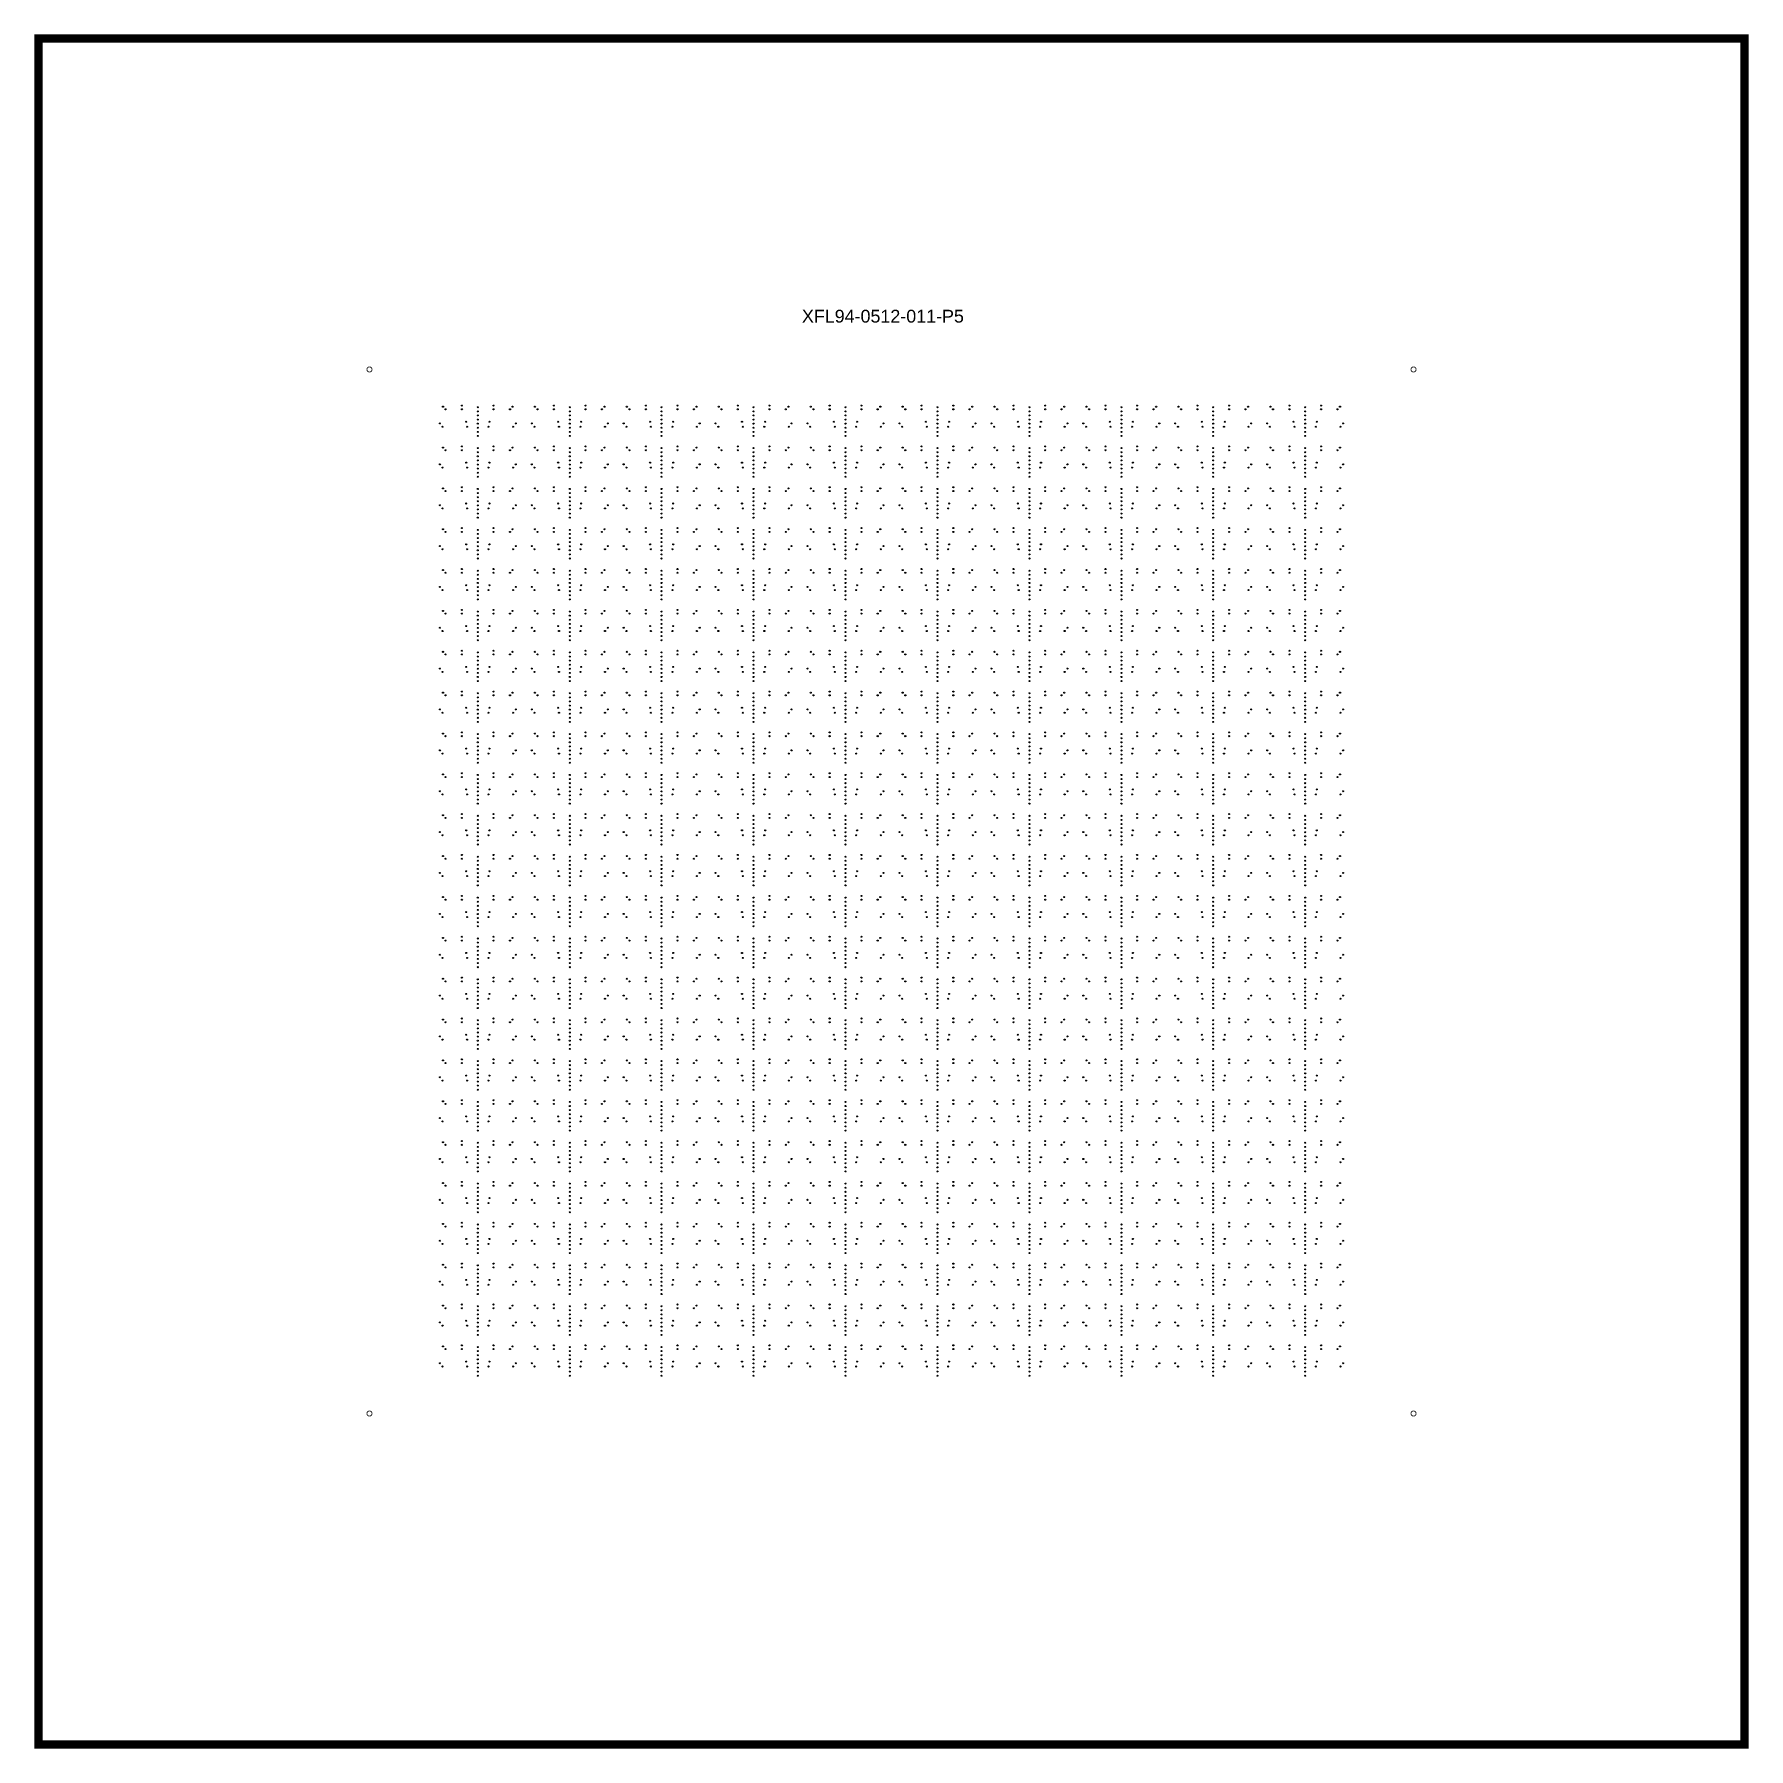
# Model space of a CAD drawing. Extents: x -100 to 100, y -100 to 100.
import ezdxf

# ---------------------------------------------------------------- set-up
doc = ezdxf.new("R2010")
doc.units = 0
doc.layers.add('P5', color=7, linetype='continuous')
doc.styles.get("Standard").update_dxf_attribs({"font": 'ARIAL.TTF'})

# ---------------------------------------------------------------- blocks, each defined once
blk = doc.blocks.new('LDI_XFL94-0512-011_P5_B1')
at = {"layer": 'P5'}
for centre in [(-52.58, -53.34), (-52.28, -53.65), (-50.36, -53.21), (-50.36, -53.65), (-48.5, -53.41), (-48.5, -53.89), (-46.65, -53.21), (-46.65, -53.65), (-44.73, -53.65), (-44.42, -53.34), (-41.81, -53.34), (-41.5, -53.65), (-39.58, -53.21), (-39.58, -53.65), (-37.72, -53.41), (-37.72, -53.89), (-35.87, -53.21), (-35.87, -53.65), (-33.95, -53.65), (-33.64, -53.34), (-31.03, -53.34), (-30.72, -53.65), (-28.8, -53.21), (-28.8, -53.65), (-26.95, -53.41), (-26.95, -53.89), (-25.09, -53.21), (-25.09, -53.65), (-23.17, -53.65), (-22.86, -53.34), (-20.25, -53.34), (-19.94, -53.65), (-18.02, -53.21), (-18.02, -53.65), (-16.17, -53.41), (-16.17, -53.89), (-14.31, -53.21), (-14.31, -53.65), (-12.4, -53.65), (-12.09, -53.34), (-9.47, -53.34), (-9.16, -53.65), (-7.25, -53.21), (-7.25, -53.65), (-5.39, -53.41), (-5.39, -53.89), (-3.53, -53.21), (-3.53, -53.65), (-1.62, -53.65), (-1.31, -53.34), (1.31, -53.34), (1.62, -53.65), (3.53, -53.21), (3.53, -53.65), (5.39, -53.41), (5.39, -53.89), (7.25, -53.21), (7.25, -53.65), (9.16, -53.65), (9.47, -53.34), (12.09, -53.34), (12.4, -53.65), (14.31, -53.21), (14.31, -53.65), (16.17, -53.41), (16.17, -53.89), (18.02, -53.21), (18.02, -53.65), (19.94, -53.65), (20.25, -53.34), (22.86, -53.34), (23.17, -53.65), (25.09, -53.21), (25.09, -53.65), (26.95, -53.41), (26.95, -53.89), (28.8, -53.21), (28.8, -53.65), (30.72, -53.65), (31.03, -53.34), (33.64, -53.34), (33.95, -53.65), (35.87, -53.21), (35.87, -53.65), (37.72, -53.41), (37.72, -53.89), (39.58, -53.21), (39.58, -53.65), (41.5, -53.65), (41.81, -53.34), (44.42, -53.34), (44.73, -53.65), (46.65, -53.21), (46.65, -53.65), (48.5, -53.41), (48.5, -53.89), (50.36, -53.21), (50.36, -53.65), (52.28, -53.65), (52.58, -53.34), (-52.95, -55.31), (-52.63, -55.69), (-49.86, -55.11), (-49.76, -55.69), (-48.5, -54.37), (-48.5, -54.85), (-48.5, -55.33), (-48.5, -55.81), (-48.5, -56.29), (-47.25, -55.69), (-47.14, -55.11), (-44.37, -55.69), (-44.05, -55.31), (-42.18, -55.31), (-41.86, -55.69), (-39.08, -55.11), (-38.98, -55.69), (-37.72, -54.37), (-37.72, -54.85), (-37.72, -55.33), (-37.72, -55.81), (-37.72, -56.29), (-36.47, -55.69), (-36.37, -55.11), (-33.59, -55.69), (-33.27, -55.31), (-31.4, -55.31), (-31.08, -55.69), (-28.31, -55.11), (-28.2, -55.69), (-26.95, -54.37), (-26.95, -54.85), (-26.95, -55.33), (-26.95, -55.81), (-26.95, -56.29), (-25.69, -55.69), (-25.59, -55.11), (-22.81, -55.69), (-22.49, -55.31), (-20.62, -55.31), (-20.3, -55.69), (-17.53, -55.11), (-17.43, -55.69), (-16.17, -54.37), (-16.17, -54.85), (-16.17, -55.33), (-16.17, -55.81), (-16.17, -56.29), (-14.91, -55.69), (-14.81, -55.11), (-12.04, -55.69), (-11.72, -55.31), (-9.84, -55.31), (-9.52, -55.69), (-6.75, -55.11), (-6.65, -55.69), (-5.39, -54.37), (-5.39, -54.85), (-5.39, -55.33), (-5.39, -55.81), (-5.39, -56.29), (-4.13, -55.69), (-4.03, -55.11), (-1.26, -55.69), (-0.94, -55.31), (0.94, -55.31), (1.26, -55.69), (4.03, -55.11), (4.13, -55.69), (5.39, -54.37), (5.39, -54.85), (5.39, -55.33), (5.39, -55.81), (5.39, -56.29), (6.65, -55.69), (6.75, -55.11), (9.52, -55.69), (9.84, -55.31), (11.72, -55.31), (12.04, -55.69), (14.81, -55.11), (14.91, -55.69), (16.17, -54.37), (16.17, -54.85), (16.17, -55.33), (16.17, -55.81), (16.17, -56.29), (17.43, -55.69), (17.53, -55.11), (20.3, -55.69), (20.62, -55.31), (22.49, -55.31), (22.81, -55.69), (25.59, -55.11), (25.69, -55.69), (26.95, -54.37), (26.95, -54.85), (26.95, -55.33), (26.95, -55.81), (26.95, -56.29), (28.2, -55.69), (28.31, -55.11), (31.08, -55.69), (31.4, -55.31), (33.27, -55.31), (33.59, -55.69), (36.37, -55.11), (36.47, -55.69), (37.72, -54.37), (37.72, -54.85), (37.72, -55.33), (37.72, -55.81), (37.72, -56.29), (38.98, -55.69), (39.08, -55.11), (41.86, -55.69), (42.18, -55.31), (44.05, -55.31), (44.37, -55.69), (47.14, -55.11), (47.25, -55.69), (48.5, -54.37), (48.5, -54.85), (48.5, -55.33), (48.5, -55.81), (48.5, -56.29), (49.76, -55.69), (49.86, -55.11), (52.63, -55.69), (52.95, -55.31), (-48.5, -56.77), (-37.72, -56.77), (-26.95, -56.77), (-16.17, -56.77), (-5.39, -56.77), (5.39, -56.77), (16.17, -56.77), (26.95, -56.77), (37.72, -56.77), (48.5, -56.77)]:
    blk.add_circle(centre, 0.06, dxfattribs=at)

msp = doc.modelspace()

# ---------------------------------------------------------------- linework, layer by layer
at = {"layer": 'P5', "const_width": 1}
msp.add_lwpolyline([(-100, 100), (100, 100), (100, -100), (-100, -100)], close=True, dxfattribs=at)
at = {"layer": 'P5', "const_width": 0.1}
for points in [[(-61.5, 61.2, 1), (-60.9, 61.2, 1)], [(60.9, 61.2, 1), (61.5, 61.2, 1)], [(-61.5, -61.2, 1), (-60.9, -61.2, 1)], [(60.9, -61.2, 1), (61.5, -61.2, 1)]]:
    msp.add_lwpolyline(points, format="xyb", close=True, dxfattribs=at)

# ---------------------------------------------------------------- block references
at = {"layer": 'P5'}
for p in [(0, 110.18), (0, 105.39), (0, 100.6), (0, 95.81), (0, 91.02), (0, 86.23), (0, 81.44), (0, 76.65), (0, 71.86), (0, 67.07), (0, 62.28), (0, 57.49), (0, 52.69), (0, 47.9), (0, 43.11), (0, 38.32), (0, 33.53), (0, 28.74), (0, 23.95), (0, 19.16), (0, 14.37), (0, 9.58), (0, 4.79), (0, 0)]:
    msp.add_blockref('LDI_XFL94-0512-011_P5_B1', p, dxfattribs=at)

# ---------------------------------------------------------------- texts
msp.add_text('XFL94-0512-011-P5', height=1.5, dxfattribs=at).set_placement((-10.5, 66.7))

doc.saveas('drawing.dxf')
